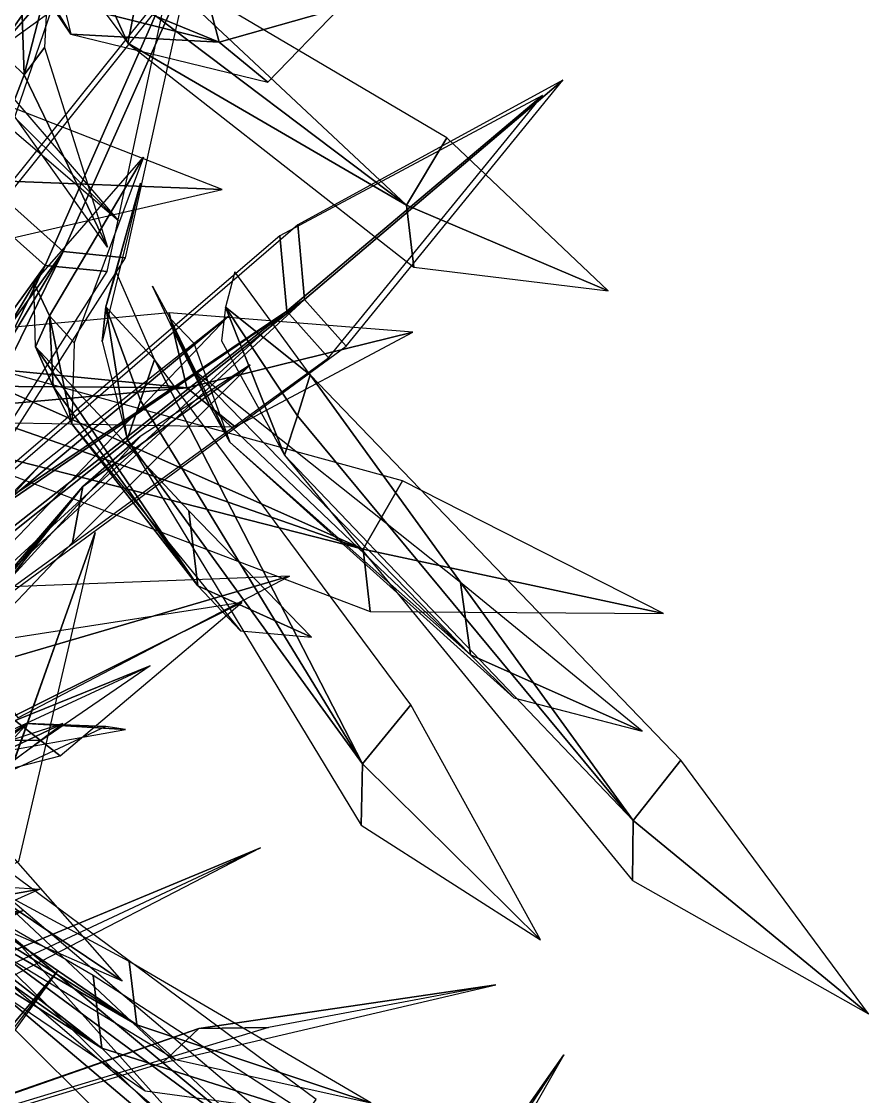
# Model space of a CAD drawing. Extents: x -26.4 to 26.4, y -33.5 to 33.5.
# Drawn here: x 17.77 to 25.89, y 7.72 to 18.03 of the extents above; entities that cross this region are included whole.
import ezdxf

# ---------------------------------------------------------------- set-up
doc = ezdxf.new("R2010")
doc.units = 0

msp = doc.modelspace()

# ---------------------------------------------------------------- linework, layer by layer
at = {"layer": 'weed040', "color": 3}
for points in [[(16.4071, 16.04809, -5.14691), (17.67236, 20.21264, 3.04815), (18.18103, 20.68212, 2.75372)], [(18.09533, 19.255, 8.86065), (17.30468, 18.11865, 4.21636), (16.83703, 17.8103, 4.44268)], [(17.54052, 17.76489, -5.62005), (18.36376, 18.36401, 3.58172), (18.54797, 18.91992, 3.43048)], [(17.54052, 17.76489, -5.62005), (18.54797, 18.91992, 3.43048), (17.77416, 18.09411, -5.69183)], [(18.78564, 17.82641, -6.80841), (18.86547, 18.22851, -6.76043), (18.40222, 18.67456, -9.57293)], [(18.41467, 18.32336, -9.68133), (18.78564, 17.82641, -6.80841), (18.40222, 18.67456, -9.57293)], [(17.79504, 18.60168, -6.76446), (19.66162, 17.83447, 2.29815), (19.47521, 18.55334, 2.41351)], [(18.01367, 18.25085, -6.73406), (19.66162, 17.83447, 2.29815), (17.79504, 18.60168, -6.76446)], [(18.86547, 18.22851, -6.76043), (21.46081, 16.26965, 1.83453), (18.94128, 18.63537, -6.78021)], [(18.94128, 18.63537, -6.78021), (21.46081, 16.26965, 1.83453), (21.84606, 16.91564, 1.92022)], [(19.3767, 18.54675, -0.04595), (17.60534, 16.32971, -3.89923), (18.16564, 15.82617, -3.8692)], [(18.24035, 17.91064, -6.77508), (18.01367, 18.25085, -6.73406), (17.88073, 18.51049, -9.60516)], [(18.15246, 18.27246, -9.68902), (18.24035, 17.91064, -6.77508), (17.88073, 18.51049, -9.60516)], [(19.3767, 18.54675, -0.04595), (18.16564, 15.82617, -3.8692), (18.76513, 15.76501, -3.92816)], [(20.81555, 18.16076, 6.98822), (19.47521, 18.55334, 2.41351), (19.66162, 17.83447, 2.29815)], [(19.17089, 18.36657, 0.29681), (17.42736, 16.19348, -3.59161), (17.99169, 15.6936, -3.56488)], [(17.79064, 17.52246, -8.51788), (17.77416, 18.09411, -5.69183), (18.01953, 18.40246, -5.82257)], [(17.79064, 17.52246, -8.51788), (18.01953, 18.40246, -5.82257), (17.9862, 17.78393, -8.64202)], [(19.17089, 18.36657, 0.29681), (17.99169, 15.6936, -3.56488), (18.58825, 15.6361, -3.62457)], [(18.24035, 17.91064, -6.77508), (19.66162, 17.83447, 2.29815), (18.01367, 18.25085, -6.73406)], [(18.78564, 17.82641, -6.80841), (21.46081, 16.26965, 1.83453), (18.86547, 18.22851, -6.76043)], [(20.81555, 18.16076, 6.98822), (19.66162, 17.83447, 2.29815), (20.12963, 17.44995, 2.27801)], [(17.06188, 15.2677, -4.61444), (17.30468, 18.11865, 4.21636), (18.05505, 18.14868, 4.20391)], [(17.54052, 17.76489, -5.62005), (17.77416, 18.09411, -5.69183), (17.79064, 17.52246, -8.51788)], [(17.25415, 17.55761, -8.61712), (17.20581, 17.85534, -8.79327), (18.69519, 16.12243, -12.19683)], [(18.24035, 17.91064, -6.77508), (20.12963, 17.44995, 2.27801), (19.66162, 17.83447, 2.29815)], [(17.6621, 17.17932, -8.49884), (17.54052, 17.76489, -5.62005), (17.79064, 17.52246, -8.51788)], [(17.79064, 17.52246, -8.51788), (17.9862, 17.78393, -8.64202), (18.59265, 15.86865, -12.17852)], [(18.78564, 17.82641, -6.80841), (21.52819, 15.67675, 1.76715), (21.46081, 16.26965, 1.83453)], [(18.69519, 16.12243, -12.19683), (17.40356, 17.22546, -8.55194), (17.25415, 17.55761, -8.61712)], [(18.59265, 15.86865, -12.17852), (17.6621, 17.17932, -8.49884), (17.79064, 17.52246, -8.51788)], [(22.96008, 17.46899, -0.83917), (20.41711, 16.08361, -4.64886), (20.4812, 15.36474, -4.4306)], [(22.96008, 17.46899, -0.83917), (20.4812, 15.36474, -4.4306), (20.88037, 14.91833, -4.35113)], [(22.76416, 17.32434, -0.49566), (20.24316, 15.97668, -4.33282), (20.31054, 15.25378, -4.12408)], [(22.76416, 17.32434, -0.49566), (20.31054, 15.25378, -4.12408), (20.71154, 14.80664, -4.05157)], [(19.69091, 16.42199, 4.94769), (17.65917, 17.21411, 0.69012), (17.39038, 16.51245, 0.68719)], [(23.3955, 15.4486, 6.2005), (21.84606, 16.91564, 1.92022), (21.46081, 16.26965, 1.83453)], [(18.03454, 15.20983, -9.18218), (17.88403, 15.52734, -9.17486), (18.93688, 16.73217, -12.86517)], [(18.93688, 16.73217, -12.86517), (18.27038, 14.95092, -9.29571), (18.03454, 15.20983, -9.18218)], [(19.69091, 16.42199, 4.94769), (17.39038, 16.51245, 0.68719), (17.55517, 15.92944, 0.66229)], [(18.90649, 16.48205, -12.97686), (18.53991, 14.96337, -9.28253), (18.57397, 15.29589, -9.12652)], [(18.57397, 15.29589, -9.12652), (18.67431, 15.63134, -9.10308), (18.90649, 16.48205, -12.97686)], [(15.29235, 11.8319, -11.73907), (18.16564, 15.82617, -3.8692), (17.60534, 16.32971, -3.89923)], [(15.1715, 11.79125, -11.5014), (17.99169, 15.6936, -3.56488), (17.42736, 16.19348, -3.59161)], [(23.3955, 15.4486, 6.2005), (21.46081, 16.26965, 1.83453), (21.52819, 15.67675, 1.76715)], [(16.1914, 12.43615, -12.12396), (20.4812, 15.36474, -4.4306), (20.41711, 16.08361, -4.64886)], [(16.06982, 12.40319, -11.8764), (20.31054, 15.25378, -4.12408), (20.24316, 15.97668, -4.33282)], [(15.68017, 11.68908, -11.69), (18.16564, 15.82617, -3.8692), (15.29235, 11.8319, -11.73907)], [(16.05627, 11.52832, -11.70391), (18.16564, 15.82617, -3.8692), (15.68017, 11.68908, -11.69)], [(16.05627, 11.52832, -11.70391), (18.76513, 15.76501, -3.92816), (18.16564, 15.82617, -3.8692)], [(15.56079, 11.6488, -11.45233), (17.99169, 15.6936, -3.56488), (15.1715, 11.79125, -11.5014)], [(15.93872, 11.49426, -11.46697), (17.99169, 15.6936, -3.56488), (15.56079, 11.6488, -11.45233)], [(15.93872, 11.49426, -11.46697), (18.58825, 15.6361, -3.62457), (17.99169, 15.6936, -3.56488)], [(18.57397, 15.29589, -9.12652), (19.04162, 14.78942, -6.36676), (18.67431, 15.63134, -9.10308)], [(19.72387, 15.29333, -10.71954), (20.53576, 14.64294, -8.07073), (19.81286, 15.63061, -10.68548)], [(18.03454, 15.20983, -9.18218), (17.89904, 14.91101, -6.3543), (17.88403, 15.52734, -9.17486)], [(19.18884, 15.18603, -10.71624), (19.39685, 14.70556, -7.92095), (19.02404, 15.49328, -10.6734)], [(16.37194, 12.09045, -11.97271), (20.4812, 15.36474, -4.4306), (16.1914, 12.43615, -12.12396)], [(16.54223, 11.7301, -11.88446), (20.4812, 15.36474, -4.4306), (16.37194, 12.09045, -11.97271)], [(16.54223, 11.7301, -11.88446), (20.88037, 14.91833, -4.35113), (20.4812, 15.36474, -4.4306)], [(18.53991, 14.96337, -9.28253), (18.78015, 14.02258, -6.51141), (18.57397, 15.29589, -9.12652)], [(18.57397, 15.29589, -9.12652), (18.90832, 14.39758, -6.40521), (19.04162, 14.78942, -6.36676)], [(18.78015, 14.02258, -6.51141), (18.90832, 14.39758, -6.40521), (18.57397, 15.29589, -9.12652)], [(19.68542, 14.96997, -10.89349), (20.28857, 13.87207, -8.23626), (19.72387, 15.29333, -10.71954)], [(19.72387, 15.29333, -10.71954), (20.41345, 14.2489, -8.1231), (20.53576, 14.64294, -8.07073)], [(20.28857, 13.87207, -8.23626), (20.41345, 14.2489, -8.1231), (19.72387, 15.29333, -10.71954)], [(15.48718, 14.89562, -9.7857), (19.3518, 14.5177, -1.35589), (19.18151, 15.23767, -1.22625)], [(16.25292, 12.06042, -11.72882), (20.31054, 15.25378, -4.12408), (16.06982, 12.40319, -11.8764)], [(16.42175, 11.69567, -11.64385), (20.31054, 15.25378, -4.12408), (16.25292, 12.06042, -11.72882)], [(16.42175, 11.69567, -11.64385), (20.71154, 14.80664, -4.05157), (20.31054, 15.25378, -4.12408)], [(19.74841, 15.20397, 4.45257), (17.47387, 13.30627, 0.62054), (17.45886, 12.81005, 0.95928)], [(19.74841, 15.20397, 4.45257), (17.94079, 13.77539, 0.25836), (17.47387, 13.30627, 0.62054)], [(18.03454, 15.20983, -9.18218), (18.06896, 14.53198, -6.37884), (17.89904, 14.91101, -6.3543)], [(18.27038, 14.95092, -9.29571), (18.25024, 14.17492, -6.46234), (18.03454, 15.20983, -9.18218)], [(18.25024, 14.17492, -6.46234), (18.06896, 14.53198, -6.37884), (18.03454, 15.20983, -9.18218)], [(21.5205, 15.05346, 2.94451), (19.18151, 15.23767, -1.22625), (19.3518, 14.5177, -1.35589)], [(19.41918, 14.94616, -10.87847), (19.76416, 13.99731, -8.12091), (19.18884, 15.18603, -10.71624)], [(19.18884, 15.18603, -10.71624), (19.57702, 14.33752, -7.99127), (19.39685, 14.70556, -7.92095)], [(19.76416, 13.99731, -8.12091), (19.57702, 14.33752, -7.99127), (19.18884, 15.18603, -10.71624)], [(21.5205, 15.05346, 2.94451), (19.3518, 14.5177, -1.35589), (19.81579, 14.14453, -1.46282)], [(15.71752, 14.54699, -9.79779), (19.3518, 14.5177, -1.35589), (15.48718, 14.89562, -9.7857)], [(16.54003, 14.53967, -10.00982), (21.04333, 12.97265, -2.1546), (16.60375, 14.94726, -10.05963)], [(16.60375, 14.94726, -10.05963), (21.04333, 12.97265, -2.1546), (21.42016, 13.62524, -2.1806)], [(17.89904, 14.91101, -6.3543), (19.45837, 12.62109, 2.5036), (19.37158, 13.34033, 2.72186)], [(18.06896, 14.53198, -6.37884), (19.45837, 12.62109, 2.5036), (17.89904, 14.91101, -6.3543)], [(18.90832, 14.39758, -6.40521), (21.03674, 10.91088, 1.8294), (19.04162, 14.78942, -6.36676)], [(19.04162, 14.78942, -6.36676), (21.03674, 10.91088, 1.8294), (21.50146, 11.47741, 2.00115)], [(19.96044, 14.73852, 7.66094), (18.35461, 13.57324, 3.23968), (18.2539, 13.03601, 3.492)], [(19.96044, 14.73852, 7.66094), (18.90539, 14.05334, 3.04449), (18.35461, 13.57324, 3.23968)], [(19.39685, 14.70556, -7.92095), (22.07348, 11.95751, 0.52862), (21.979, 12.65112, 0.80291)], [(19.57702, 14.33752, -7.99127), (22.07348, 11.95751, 0.52862), (19.39685, 14.70556, -7.92095)], [(15.94201, 14.21411, -9.87103), (19.3518, 14.5177, -1.35589), (15.71752, 14.54699, -9.79779)], [(20.41345, 14.2489, -8.1231), (23.63354, 10.36853, -0.43487), (20.53576, 14.64294, -8.07073)], [(20.53576, 14.64294, -8.07073), (23.63354, 10.36853, -0.43487), (24.08947, 10.9475, -0.2774)], [(15.94201, 14.21411, -9.87103), (19.81579, 14.14453, -1.46282), (19.3518, 14.5177, -1.35589)], [(16.46569, 14.13793, -10.02593), (21.04333, 12.97265, -2.1546), (16.54003, 14.53967, -10.00982)], [(18.25024, 14.17492, -6.46234), (19.45837, 12.62109, 2.5036), (18.06896, 14.53198, -6.37884)], [(18.78015, 14.02258, -6.51141), (21.03674, 10.91088, 1.8294), (18.90832, 14.39758, -6.40521)], [(19.76416, 13.99731, -8.12091), (22.07348, 11.95751, 0.52862), (19.57702, 14.33752, -7.99127)], [(20.28857, 13.87207, -8.23626), (23.63354, 10.36853, -0.43487), (20.41345, 14.2489, -8.1231)], [(16.46569, 14.13793, -10.02593), (21.10998, 12.37316, -2.21392), (21.04333, 12.97265, -2.1546)], [(18.25024, 14.17492, -6.46234), (19.86669, 12.18676, 2.43292), (19.45837, 12.62109, 2.5036)], [(16.63781, 11.57409, -5.65997), (18.35461, 13.57324, 3.23968), (18.90539, 14.05334, 3.04449)], [(18.78015, 14.02258, -6.51141), (21.02429, 10.32495, 1.67633), (21.03674, 10.91088, 1.8294)], [(19.76416, 13.99731, -8.12091), (22.4895, 11.54516, 0.3825), (22.07348, 11.95751, 0.52862)], [(20.28857, 13.87207, -8.23626), (23.62768, 9.79394, -0.6242), (23.63354, 10.36853, -0.43487)], [(14.35632, 9.89282, -7.4317), (17.47387, 13.30627, 0.62054), (17.94079, 13.77539, 0.25836)], [(23.92431, 12.35412, 1.69281), (21.42016, 13.62524, -2.1806), (21.04333, 12.97265, -2.1546)], [(16.26354, 10.93615, -5.30072), (18.35461, 13.57324, 3.23968), (16.44958, 11.26721, -5.4505)], [(16.26354, 10.93615, -5.30072), (18.2539, 13.03601, 3.492), (18.35461, 13.57324, 3.23968)], [(16.44958, 11.26721, -5.4505), (18.35461, 13.57324, 3.23968), (16.63781, 11.57409, -5.65997)], [(20.54821, 12.12597, 7.19952), (19.37158, 13.34033, 2.72186), (19.45837, 12.62109, 2.5036)], [(18.47436, 13.13159, 0.49566), (17.25561, 9.71594, -1.95318), (17.17724, 9.4768, -1.46795)], [(18.47436, 13.13159, 0.49566), (17.73828, 9.97375, -2.36151), (17.25561, 9.71594, -1.95318)], [(23.92431, 12.35412, 1.69281), (21.04333, 12.97265, -2.1546), (21.10998, 12.37316, -2.21392)], [(20.33691, 12.71081, 1.66424), (17.40795, 12.60168, -2.11688), (17.38891, 11.84875, -2.08428)], [(20.33691, 12.71081, 1.66424), (17.38891, 11.84875, -2.08428), (17.73168, 11.35327, -2.15093)], [(20.54821, 12.12597, 7.19952), (19.45837, 12.62109, 2.5036), (19.86669, 12.18676, 2.43292)], [(23.7196, 11.22473, 5.02386), (21.979, 12.65112, 0.80291), (22.07348, 11.95751, 0.52862)], [(19.88061, 12.45959, 5.57647), (17.46948, 12.08569, 1.46173), (17.66613, 11.35693, 1.41412)], [(19.88061, 12.45959, 5.57647), (17.66613, 11.35693, 1.41412), (18.13671, 10.98852, 1.33538)], [(23.7196, 11.22473, 5.02386), (22.07348, 11.95751, 0.52862), (22.4895, 11.54516, 0.3825)], [(19.00097, 11.85168, 6.13421), (17.22888, 11.1372, 1.68255), (16.79895, 10.83178, 1.97552)], [(19.00097, 11.85168, 6.13421), (17.9624, 11.1383, 1.51593), (17.22888, 11.1372, 1.68255)], [(22.74621, 9.22265, 6.03167), (21.50146, 11.47741, 2.00115), (21.03674, 10.91088, 1.8294)], [(14.12561, 9.95288, -6.94207), (18.13671, 10.98852, 1.33538), (17.66613, 11.35693, 1.41412)], [(16.45507, 10.44104, -5.13922), (17.82214, 11.2987, 3.8963), (16.84143, 10.5509, -5.21063)], [(16.45507, 10.44104, -5.13922), (17.33068, 10.98486, 4.05889), (17.82214, 11.2987, 3.8963)], [(18.16271, 11.2998, 8.32232), (16.70263, 10.6062, 3.75714), (16.52539, 10.07116, 3.96661)], [(18.16271, 11.2998, 8.32232), (17.31164, 11.02368, 3.62237), (16.70263, 10.6062, 3.75714)], [(16.84143, 10.5509, -5.21063), (17.82214, 11.2987, 3.8963), (17.22705, 10.63916, -5.34466)], [(17.22705, 10.63916, -5.34466), (17.82214, 11.2987, 3.8963), (18.57397, 11.2716, 3.86663)], [(18.76477, 11.24267, 8.64788), (17.82214, 11.2987, 3.8963), (17.33068, 10.98486, 4.05889)], [(18.76477, 11.24267, 8.64788), (18.57397, 11.2716, 3.86663), (17.82214, 11.2987, 3.8963)], [(15.05834, 9.04394, -7.09698), (17.22888, 11.1372, 1.68255), (17.9624, 11.1383, 1.51593)], [(15.12976, 10.77062, -11.98004), (18.87243, 8.40893, -4.95135), (14.95947, 11.0874, -11.87017)], [(14.95947, 11.0874, -11.87017), (18.87243, 8.40893, -4.95135), (18.79772, 9.01611, -4.65362)], [(15.85742, 10.76953, -12.2254), (20.19592, 7.1477, -6.13641), (15.95043, 11.13171, -12.17816)], [(15.95043, 11.13171, -12.17816), (20.19592, 7.1477, -6.13641), (20.59289, 7.69079, -6.03717)], [(18.73071, 8.82971, 5.31939), (16.85241, 10.96069, 1.46832), (16.5177, 10.31579, 1.27423)], [(25.89123, 8.51293, 3.42718), (24.08947, 10.9475, -0.2774), (23.63354, 10.36853, -0.43487)], [(22.74621, 9.22265, 6.03167), (21.03674, 10.91088, 1.8294), (21.02429, 10.32495, 1.67633)], [(15.29089, 10.47912, -12.14227), (18.87243, 8.40893, -4.95135), (15.12976, 10.77062, -11.98004)], [(15.74938, 10.43041, -11.2022), (20.19592, 7.1477, -6.13641), (15.85742, 10.76953, -12.2254)], [(15.4674, 10.35131, -8.63909), (18.53771, 8.18408, -0.25433), (15.28796, 10.71789, -8.56732)], [(15.28796, 10.71789, -8.56732), (18.53771, 8.18408, -0.25433), (18.45385, 8.88171, 0.01263)], [(16.29614, 10.27075, -8.82513), (20.06115, 6.59692, -1.28558), (16.41186, 10.66918, -8.78704)], [(16.41186, 10.66918, -8.78704), (20.06115, 6.59692, -1.28558), (20.51708, 7.18688, -1.16766)], [(15.29089, 10.47912, -12.14227), (19.24194, 8.07604, -5.17108), (18.87243, 8.40893, -4.95135)], [(15.74938, 10.43041, -11.2022), (20.19189, 6.6383, -6.3338), (20.19592, 7.1477, -6.13641)], [(15.65087, 10.01037, -8.77642), (18.53771, 8.18408, -0.25433), (15.4674, 10.35131, -8.63909)], [(18.73071, 8.82971, 5.31939), (16.5177, 10.31579, 1.27423), (16.62609, 9.75183, 1.08599)], [(25.89123, 8.51293, 3.42718), (23.63354, 10.36853, -0.43487), (23.62768, 9.79394, -0.6242)], [(16.17163, 9.88916, -8.92071), (20.06115, 6.59692, -1.28558), (16.29614, 10.27075, -8.82513)], [(20.05932, 10.10742, 4.66094), (16.95202, 8.81286, 1.17572), (16.67626, 8.52355, 1.62542)], [(20.05932, 10.10742, 4.66094), (17.58593, 8.82824, 0.76995), (16.95202, 8.81286, 1.17572)], [(15.65087, 10.01037, -8.77642), (18.9541, 7.77539, -0.41839), (18.53771, 8.18408, -0.25433)], [(16.17163, 9.88916, -8.92071), (20.05163, 6.0205, -1.46026), (20.06115, 6.59692, -1.28558)], [(16.50598, 9.45373, -8.84161), (16.55065, 9.7998, -8.8753), (17.94079, 9.71044, -12.62896)], [(17.94079, 9.71044, -12.62896), (16.56274, 9.09667, -8.92108), (16.50598, 9.45373, -8.84161)], [(17.77636, 9.5028, -12.71136), (16.79492, 8.9663, -8.89801), (17.00659, 9.24426, -8.77716)], [(17.00659, 9.24426, -8.77716), (17.27282, 9.47277, -8.78558), (17.77636, 9.5028, -12.71136)], [(21.11584, 7.65893, -1.26617), (18.79772, 9.01611, -4.65362), (18.87243, 8.40893, -4.95135)], [(18.10778, 8.91943, 4.73675), (15.88488, 6.26989, 1.34271), (15.7937, 5.88793, 1.79864)], [(18.10778, 8.91943, 4.73675), (16.42138, 6.58264, 0.91717), (15.88488, 6.26989, 1.34271)], [(20.48229, 7.56848, 4.14056), (18.45385, 8.88171, 0.01263), (18.53771, 8.18408, -0.25433)], [(22.31481, 8.79052, 5.54754), (19.46679, 8.37304, 1.65142), (19.12036, 8.04492, 2.02569)], [(22.31481, 8.79052, 5.54754), (20.13439, 8.38366, 1.30645), (19.46679, 8.37304, 1.65142)], [(14.51232, 6.6361, -5.88006), (19.46679, 8.37304, 1.65142), (14.8247, 6.76062, -6.11553)], [(14.51232, 6.6361, -5.88006), (19.12036, 8.04492, 2.02569), (19.46679, 8.37304, 1.65142)], [(14.8247, 6.76062, -6.11553), (19.46679, 8.37304, 1.65142), (15.10925, 6.85693, -6.40264)], [(15.10925, 6.85693, -6.40264), (19.46679, 8.37304, 1.65142), (20.13439, 8.38366, 1.30645)], [(21.11584, 7.65893, -1.26617), (18.87243, 8.40893, -4.95135), (19.24194, 8.07604, -5.17108)], [(20.48229, 7.56848, 4.14056), (18.53771, 8.18408, -0.25433), (18.9541, 7.77539, -0.41839)], [(22.9696, 8.11962, 5.21722), (20.9591, 5.26245, 1.85833), (20.85803, 4.89843, 2.32745)], [(22.9696, 8.11962, 5.21722), (21.50988, 5.56567, 1.44049), (20.9591, 5.26245, 1.85833)]]:
    msp.add_3dface(points, dxfattribs=at)

doc.saveas('drawing.dxf')
